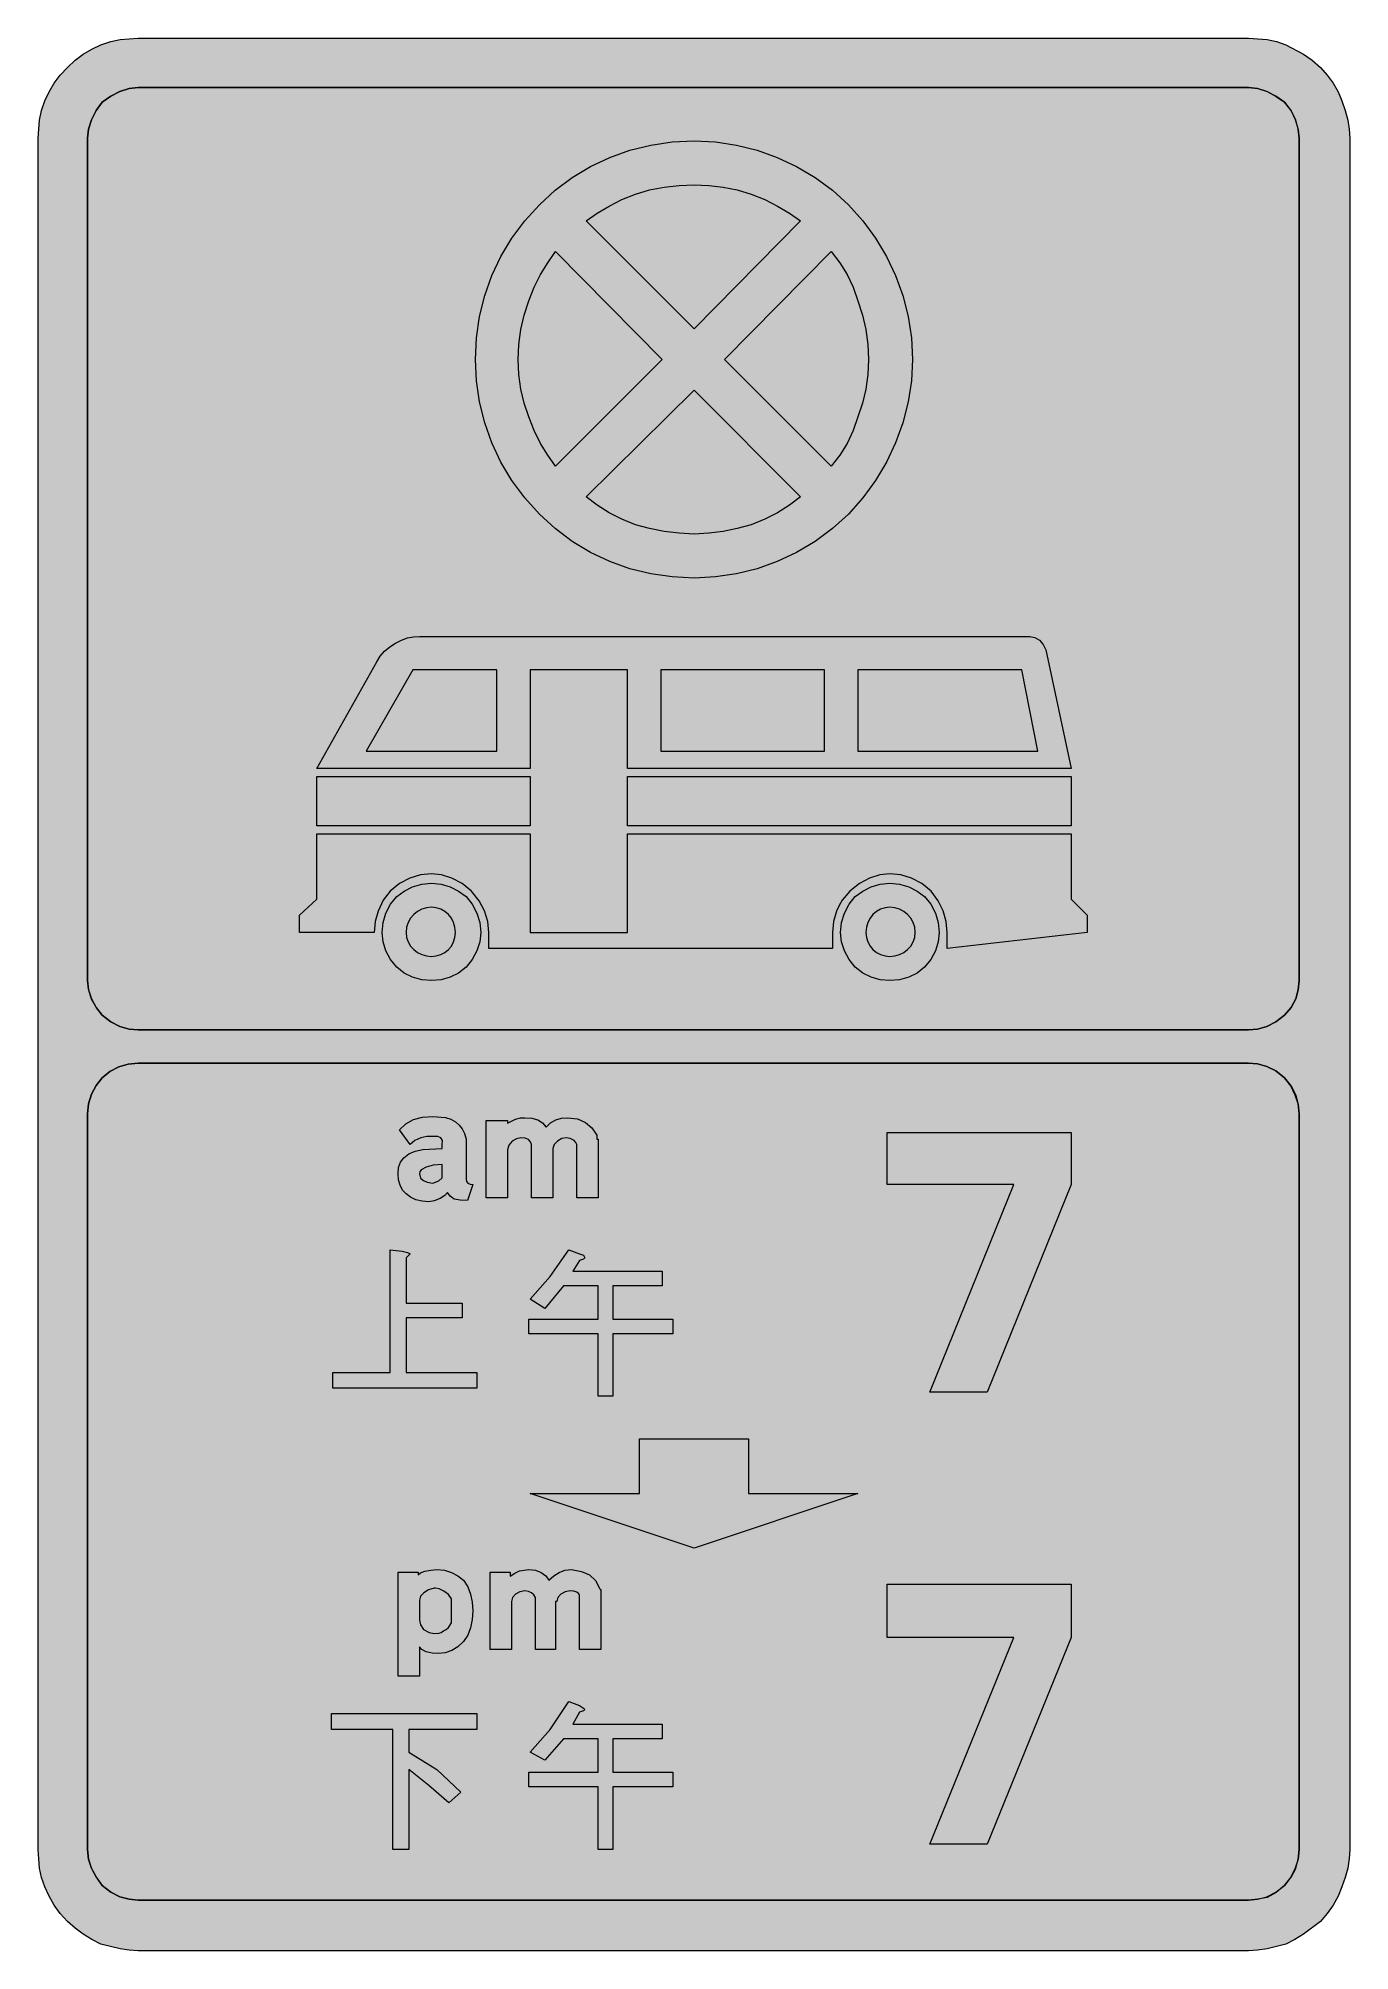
# Model space of a CAD drawing. Header units: metres. Extents: x 196 to 374, y 6 to 264.
import ezdxf

# ---------------------------------------------------------------- set-up
doc = ezdxf.new("R2010")
doc.units = ezdxf.units.M
for name, color, linetype, true_color in [('FILL_BLACK_000000', 7, 'Continuous', 0x000000), ('FILL_BLUE_0000FF', 7, 'Continuous', 0x0000ff), ('FILL_RED_FF0000', 7, 'Continuous', 0xff0000), ('FILL_WHITE_FFFFFF', 7, 'Continuous', 0xffffff), ('FILL_YELLOW_FFFF00', 7, 'Continuous', 0xffff00)]:
    doc.layers.add(name, color=color, linetype=linetype, true_color=true_color)

msp = doc.modelspace()

# ---------------------------------------------------------------- hatches: boundary and pattern name
at = {"layer": 'FILL_BLACK_000000', "true_color": 0x000000}
h = msp.add_hatch(color=7, dxfattribs=at)
h.dxf.hatch_style = 1
h.paths.add_polyline_path([(363.62, 263.42), (364.86, 262.98), (367.27, 261.72), (368.43, 260.9), (369.54, 259.92), (370.45, 258.91), (371.25, 257.8), (371.92, 256.63), (372.42, 255.42), (372.89, 254.1), (373.23, 252.83), (373.43, 251.6), (373.5, 250.38), (373.5, 19.26), (373.43, 18.02), (373.23, 16.74), (372.89, 15.46), (372.42, 14.22), (371.92, 12.93), (371.25, 11.74), (370.45, 10.63), (369.54, 9.54), (367.27, 7.81), (366.07, 7.08), (364.86, 6.48), (362.34, 5.83), (361.06, 5.64), (359.82, 5.58), (209.88, 5.58), (208.66, 5.64), (207.43, 5.83), (204.84, 6.48), (203.63, 7.08), (202.46, 7.81), (201.35, 8.63), (200.34, 9.54), (199.36, 10.63), (198.54, 11.74), (197.86, 12.93), (197.28, 14.22), (196.84, 15.46), (196.56, 16.74), (196.38, 19.26), (196.38, 250.38), (196.56, 252.83), (196.84, 254.1), (197.28, 255.42), (197.86, 256.63), (198.54, 257.8), (199.36, 258.91), (200.34, 259.92), (201.35, 260.9), (202.46, 261.72), (203.63, 262.4), (204.84, 262.98), (206.16, 263.42), (207.43, 263.7), (209.88, 263.88), (359.82, 263.88), (362.34, 263.7), (363.62, 263.42)])
h.paths.add_polyline_path([(206.16, 256.08), (205.02, 255.24), (204.18, 254.1), (203.56, 252.88), (203.17, 251.62), (203.04, 250.38), (203.04, 136.62), (203.17, 135.38), (203.56, 134.14), (204.18, 132.97), (205.02, 131.94), (206.16, 131.02), (207.38, 130.41), (208.64, 130.07), (209.88, 129.96), (359.82, 129.96), (361.06, 130.07), (362.32, 130.41), (363.54, 131.02), (364.68, 131.94), (365.6, 132.97), (366.21, 134.14), (366.55, 135.38), (366.66, 136.62), (366.66, 250.38), (366.55, 251.62), (366.21, 252.88), (365.6, 254.1), (364.68, 255.24), (363.54, 256.08), (362.32, 256.7), (361.06, 257.09), (359.82, 257.22), (209.88, 257.22), (208.64, 257.09), (207.38, 256.7), (206.16, 256.08)], flags=16)
h.paths.add_polyline_path([(207.25, 124.94), (206.06, 124.32), (205.02, 123.48), (204.18, 122.44), (203.56, 121.25), (203.17, 119.96), (203.04, 118.62), (203.04, 19.26), (203.17, 17.94), (203.56, 16.69), (204.18, 15.51), (205.02, 14.4), (206.16, 13.48), (207.38, 12.87), (208.64, 12.53), (209.88, 12.42), (359.82, 12.42), (361.06, 12.53), (362.32, 12.87), (363.54, 13.48), (364.68, 14.4), (365.6, 15.51), (366.21, 16.69), (366.55, 17.94), (366.66, 19.26), (366.66, 118.62), (366.53, 119.95), (366.12, 121.14), (365.54, 122.38), (364.68, 123.48), (363.54, 124.4), (362.32, 125.01), (361.06, 125.35), (359.82, 125.46), (209.88, 125.46), (208.54, 125.33), (207.25, 124.94)], flags=16)
h = msp.add_hatch(color=7, dxfattribs=at)
h.dxf.hatch_style = 1
h.paths.add_polyline_path([(332.46, 181.26), (335.88, 165.24), (275.94, 165.24), (275.94, 178.56), (262.8, 178.56), (262.8, 165.24), (234, 165.24), (242.1, 179.64), (242.57, 180.41), (243.16, 181.1), (243.85, 181.69), (244.62, 182.16), (245.43, 182.59), (246.24, 182.88), (247.05, 183.04), (247.86, 183.06), (330.3, 183.06), (330.97, 182.93), (331.58, 182.57), (332.1, 182), (332.46, 181.26)])
h.paths.add_polyline_path([(302.58, 178.56), (280.44, 178.56), (280.44, 167.58), (302.58, 167.58), (302.58, 178.56)], flags=16)
h.paths.add_polyline_path([(331.38, 167.58), (329.22, 178.56), (307.08, 178.56), (307.08, 167.58), (331.38, 167.58)], flags=16)
h.paths.add_polyline_path([(246.96, 178.56), (240.66, 167.58), (258.3, 167.58), (258.3, 178.56), (246.96, 178.56)], flags=16)
h = msp.add_hatch(color=7, dxfattribs=at)
h.dxf.hatch_style = 1
h.paths.add_polyline_path([(262.8, 164.16), (262.8, 157.5), (234, 157.5), (234, 164.16), (262.8, 164.16)])
h = msp.add_hatch(color=7, dxfattribs=at)
h.dxf.hatch_style = 1
h.paths.add_polyline_path([(335.88, 164.16), (335.88, 157.5), (275.94, 157.5), (275.94, 164.16), (335.88, 164.16)])
h = msp.add_hatch(color=7, dxfattribs=at)
h.dxf.hatch_style = 1
h.paths.add_polyline_path([(338.04, 145.44), (338.04, 143.1), (319.14, 140.94), (319.14, 143.1), (319, 144.58), (318.6, 146.03), (317.92, 147.4), (316.98, 148.68), (315.7, 149.73), (314.32, 150.46), (312.88, 150.88), (311.4, 151.02), (310.02, 150.88), (308.63, 150.46), (307.27, 149.73), (306, 148.68), (304.96, 147.47), (304.53, 146.76), (304.2, 145.98), (303.79, 144.61), (303.66, 143.1), (303.66, 140.94), (257.22, 140.94), (257.22, 143.1), (257.08, 144.58), (256.66, 146.03), (255.93, 147.4), (254.88, 148.68), (253.61, 149.73), (252.25, 150.46), (250.86, 150.88), (249.48, 151.02), (248, 150.88), (246.55, 150.46), (245.18, 149.73), (243.9, 148.68), (242.95, 147.47), (242.28, 145.98), (241.87, 144.61), (241.74, 143.1), (231.66, 143.1), (231.66, 145.44), (234, 147.6), (234, 156.42), (262.8, 156.42), (262.8, 143.1), (275.94, 143.1), (275.94, 156.42), (335.88, 156.42), (335.88, 147.6), (338.04, 145.44)])
h = msp.add_hatch(color=7, dxfattribs=at)
h.dxf.hatch_style = 1
h.paths.add_polyline_path([(255.62, 140.63), (255, 139.46), (254.16, 138.42), (253.15, 137.61), (252.02, 137.05), (250.79, 136.72), (249.48, 136.62), (248.17, 136.72), (246.94, 137.05), (245.81, 137.61), (244.8, 138.42), (243.96, 139.46), (243.34, 140.63), (242.95, 141.86), (242.82, 143.1), (242.95, 144.44), (243.34, 145.73), (243.96, 146.92), (244.8, 147.96), (245.81, 148.7), (246.94, 149.27), (248.17, 149.63), (249.48, 149.76), (250.79, 149.63), (252.02, 149.27), (253.15, 148.7), (254.16, 147.96), (255, 146.92), (255.62, 145.73), (256.01, 144.44), (256.14, 143.1), (256.01, 141.86), (255.62, 140.63)])
h.paths.add_polyline_path([(252.47, 144.47), (252.17, 145.05), (251.77, 145.55), (251.3, 145.96), (250.75, 146.26), (250.14, 146.45), (249.48, 146.52), (248.82, 146.45), (248.19, 146.26), (247.61, 145.96), (247.09, 145.55), (246.67, 145.05), (246.34, 144.47), (246.13, 143.82), (246.06, 143.1), (246.13, 142.44), (246.34, 141.83), (246.67, 141.28), (247.09, 140.81), (247.61, 140.41), (248.19, 140.11), (248.82, 139.93), (249.48, 139.86), (250.14, 139.93), (250.75, 140.11), (251.3, 140.41), (251.77, 140.81), (252.17, 141.28), (252.47, 141.83), (252.65, 142.44), (252.72, 143.1), (252.65, 143.82), (252.47, 144.47)], flags=16)
h = msp.add_hatch(color=7, dxfattribs=at)
h.dxf.hatch_style = 1
h.paths.add_polyline_path([(317.54, 140.63), (316.92, 139.46), (316.08, 138.42), (315.07, 137.61), (313.94, 137.05), (312.71, 136.72), (311.4, 136.62), (310.09, 136.72), (308.86, 137.05), (307.73, 137.61), (306.72, 138.42), (305.88, 139.46), (305.26, 140.63), (304.87, 141.86), (304.74, 143.1), (304.87, 144.44), (305.26, 145.73), (305.88, 146.92), (306.72, 147.96), (307.73, 148.7), (308.86, 149.27), (310.09, 149.63), (311.4, 149.76), (312.71, 149.63), (313.94, 149.27), (315.07, 148.7), (316.08, 147.96), (316.92, 146.92), (317.54, 145.73), (317.93, 144.44), (318.06, 143.1), (317.93, 141.86), (317.54, 140.63)])
h.paths.add_polyline_path([(314.54, 144.47), (314.21, 145.05), (313.78, 145.55), (313.27, 145.96), (312.69, 146.26), (312.06, 146.45), (311.4, 146.52), (310.74, 146.45), (310.13, 146.26), (309.58, 145.96), (309.1, 145.55), (308.71, 145.05), (308.41, 144.47), (308.23, 143.82), (308.16, 143.1), (308.23, 142.44), (308.41, 141.83), (308.71, 141.28), (309.1, 140.81), (309.58, 140.41), (310.13, 140.11), (310.74, 139.93), (311.4, 139.86), (312.06, 139.93), (312.69, 140.11), (313.27, 140.41), (313.78, 140.81), (314.21, 141.28), (314.54, 141.83), (314.75, 142.44), (314.82, 143.1), (314.75, 143.82), (314.54, 144.47)], flags=16)
h = msp.add_hatch(color=7, dxfattribs=at)
h.dxf.hatch_style = 1
h.paths.add_polyline_path([(253.37, 106.94), (252.54, 107.1), (252.02, 107.48), (251.64, 108), (251.3, 107.58), (250.65, 107.17), (249.87, 106.86), (249.12, 106.74), (248.21, 106.81), (247.39, 107.01), (246.66, 107.35), (246.06, 107.82), (245.59, 108.32), (245.25, 108.97), (245.05, 109.72), (244.98, 110.52), (245.05, 111.37), (245.29, 112.07), (245.74, 112.67), (246.42, 113.22), (247.3, 113.56), (248.33, 113.78), (250.92, 113.94), (250.92, 114.48), (250.96, 115), (250.74, 115.38), (250.36, 115.54), (249.84, 115.56), (248.87, 115.54), (248.04, 115.38), (247.25, 115), (246.6, 114.48), (245.16, 116.46), (246.04, 117.27), (247.07, 117.83), (248.27, 118.16), (249.66, 118.26), (251.39, 118.1), (252.12, 117.88), (252.72, 117.54), (253.22, 117.1), (253.64, 116.57), (253.96, 115.95), (254.16, 115.2), (254.16, 109.8), (254.22, 109.46), (254.41, 109.24), (254.69, 109.12), (255.06, 109.08), (254.34, 106.92), (253.37, 106.94)])
h.paths.add_polyline_path([(248.4, 109.62), (248.89, 109.37), (249.66, 109.26), (250.49, 109.55), (250.92, 109.98), (250.92, 111.78), (249.7, 111.67), (248.76, 111.42), (248.11, 111.04), (247.92, 110.79), (247.86, 110.52), (247.99, 109.93), (248.4, 109.62)], flags=16)
h = msp.add_hatch(color=7, dxfattribs=at)
h.dxf.hatch_style = 1
h.paths.add_polyline_path([(266.49, 114.93), (266.04, 114.47), (265.86, 113.94), (265.86, 107.28), (262.98, 107.28), (262.98, 114.48), (262.88, 114.85), (262.6, 115.13), (262.14, 115.32), (261.54, 115.38), (260.95, 115.25), (260.37, 114.91), (259.92, 114.39), (259.74, 113.76), (259.74, 107.28), (256.86, 107.28), (256.86, 117.72), (259.74, 117.72), (259.74, 117.36), (260.82, 117.9), (261.52, 118.06), (262.08, 118.08), (263.06, 118.01), (263.86, 117.79), (264.48, 117.4), (264.96, 116.82), (265.56, 117.4), (266.26, 117.79), (267.04, 118.01), (267.84, 118.08), (269.19, 117.92), (270.29, 117.45), (271.16, 116.71), (271.8, 115.74), (271.8, 115.38), (271.8, 115.27), (271.8, 115.2), (271.91, 115.2), (271.98, 115.2), (271.98, 114.84), (271.98, 107.28), (269.1, 107.28), (269.1, 114.48), (268.99, 114.75), (268.74, 115.02), (268.2, 115.27), (267.66, 115.38), (267.07, 115.26), (266.49, 114.93)])
h = msp.add_hatch(color=7, dxfattribs=at)
h.dxf.hatch_style = 1
h.paths.add_polyline_path([(328.14, 109.08), (311.04, 109.08), (311.04, 116.1), (335.88, 116.1), (335.88, 109.08), (324.54, 81), (316.8, 81), (328.14, 109.08)])
h = msp.add_hatch(color=7, dxfattribs=at)
h.dxf.hatch_style = 1
h.paths.add_polyline_path([(246.24, 99.9), (246.6, 99.72), (246.42, 99.54), (246.06, 99.18), (246.06, 93.06), (253.62, 93.06), (253.62, 91.08), (246.06, 91.08), (246.06, 83.7), (255.6, 83.7), (255.6, 81.54), (236.16, 81.54), (236.16, 83.7), (243.9, 83.7), (243.9, 100.26), (245.52, 100.08), (246.24, 99.9)])
h = msp.add_hatch(color=7, dxfattribs=at)
h.dxf.hatch_style = 1
h.paths.add_polyline_path([(265.5, 96.66), (268.02, 100.26), (269.46, 99.72), (270, 99.54), (270.18, 99.18), (270, 99), (269.46, 98.82), (268.56, 97.38), (280.62, 97.38), (280.62, 95.4), (273.96, 95.4), (273.96, 90.9), (282.06, 90.9), (282.06, 88.92), (273.96, 88.92), (273.96, 80.46), (271.98, 80.46), (271.98, 88.92), (262.62, 88.92), (262.62, 90.9), (271.98, 90.9), (271.98, 95.4), (267.3, 95.4), (264.78, 92.34), (262.8, 93.6), (265.5, 96.66)])
h = msp.add_hatch(color=7, dxfattribs=at)
h.dxf.hatch_style = 1
h.paths.add_polyline_path([(277.56, 67.32), (277.56, 74.7), (292.32, 74.7), (292.32, 67.32), (307.08, 67.32), (284.94, 59.94), (262.8, 67.32), (277.56, 67.32)])
h = msp.add_hatch(color=7, dxfattribs=at)
h.dxf.hatch_style = 1
h.paths.add_polyline_path([(254.77, 49.21), (254.38, 48.21), (253.8, 47.34), (253.06, 46.63), (252.22, 46.12), (251.32, 45.82), (250.38, 45.72), (249.56, 45.78), (248.78, 45.97), (248.18, 46.25), (247.86, 46.62), (247.86, 42.66), (244.98, 42.66), (244.98, 56.7), (247.68, 56.7), (247.68, 56.34), (248, 56.6), (248.6, 56.83), (249.38, 57), (250.2, 57.06), (251.24, 56.96), (252.2, 56.68), (253.06, 56.22), (253.8, 55.62), (254.38, 54.75), (254.77, 53.75), (254.99, 52.66), (255.06, 51.48), (254.99, 50.3), (254.77, 49.21)])
h.paths.add_polyline_path([(250.8, 48.57), (251.1, 48.78), (251.47, 48.97), (251.77, 49.25), (252.18, 49.86), (252.18, 53.1), (251.77, 53.7), (251.17, 54.16), (250.53, 54.44), (250.02, 54.54), (249.84, 54.54), (249.07, 54.31), (248.44, 53.93), (248.02, 53.45), (247.86, 52.92), (247.86, 50.22), (247.99, 49.59), (248.4, 48.96), (249.19, 48.55), (249.84, 48.42), (250.47, 48.46), (250.8, 48.57)], flags=16)
h = msp.add_hatch(color=7, dxfattribs=at)
h.dxf.hatch_style = 1
h.paths.add_polyline_path([(267.54, 54.06), (266.96, 53.73), (266.55, 53.27), (266.4, 52.74), (266.22, 52.74), (266.22, 46.26), (263.52, 46.26), (263.52, 53.28), (263.32, 53.65), (263, 53.93), (262.58, 54.12), (262.08, 54.18), (261.42, 54.06), (260.84, 53.73), (260.43, 53.27), (260.28, 52.74), (260.28, 46.26), (257.4, 46.26), (257.4, 56.7), (260.1, 56.7), (260.1, 56.16), (260.73, 56.59), (261.36, 56.88), (262.62, 57.06), (263.52, 56.96), (264.31, 56.68), (264.92, 56.22), (265.32, 55.62), (266, 56.22), (266.71, 56.68), (267.5, 56.96), (268.38, 57.06), (269.73, 56.82), (270.81, 56.34), (271.62, 55.59), (272.16, 54.54), (272.25, 54.38), (272.34, 54.36), (272.34, 54.18), (272.34, 46.26), (269.46, 46.26), (269.46, 53.28), (269.46, 53.64), (269.35, 53.82), (269.1, 54), (268.72, 54.16), (268.2, 54.18), (267.54, 54.06)])
h = msp.add_hatch(color=7, dxfattribs=at)
h.dxf.hatch_style = 1
h.paths.add_polyline_path([(328.14, 47.88), (311.04, 47.88), (311.04, 55.08), (335.88, 55.08), (335.88, 47.88), (324.54, 19.98), (316.8, 19.98), (328.14, 47.88)])
h = msp.add_hatch(color=7, dxfattribs=at)
h.dxf.hatch_style = 1
h.paths.add_polyline_path([(265.5, 35.46), (268.02, 39.24), (269.46, 38.7), (270, 38.34), (270.18, 38.16), (270, 37.98), (269.46, 37.8), (268.56, 36.18), (280.62, 36.18), (280.62, 34.2), (273.96, 34.2), (273.96, 29.7), (282.06, 29.7), (282.06, 27.72), (273.96, 27.72), (273.96, 19.26), (271.98, 19.26), (271.98, 27.72), (262.62, 27.72), (262.62, 29.7), (271.98, 29.7), (271.98, 34.2), (267.3, 34.2), (264.78, 31.32), (262.8, 32.4), (265.5, 35.46)])
h = msp.add_hatch(color=7, dxfattribs=at)
h.dxf.hatch_style = 1
h.paths.add_polyline_path([(255.6, 37.62), (255.6, 35.46), (246.42, 35.46), (246.42, 32.4), (250.2, 30.06), (253.44, 27), (251.82, 25.56), (249.12, 27.9), (246.42, 30.06), (246.42, 19.26), (244.26, 19.26), (244.26, 35.46), (235.98, 35.46), (235.98, 37.62), (255.6, 37.62)])
at = {"layer": 'FILL_BLUE_0000FF', "true_color": 0x0000ff}
h = msp.add_hatch(color=7, dxfattribs=at)
h.dxf.hatch_style = 1
h.paths.add_polyline_path([(271.88, 240.26), (273.49, 241.22), (275.19, 242.08), (277.02, 242.82), (278.94, 243.4), (280.91, 243.79), (282.92, 244.01), (284.94, 244.08), (286.93, 244.01), (288.88, 243.79), (290.79, 243.4), (292.68, 242.82), (294.51, 242.08), (296.21, 241.22), (297.82, 240.26), (299.34, 239.22), (284.94, 224.64), (270.36, 239.22), (271.88, 240.26)])
h = msp.add_hatch(color=7, dxfattribs=at)
h.dxf.hatch_style = 1
h.paths.add_polyline_path([(265.18, 207.55), (264.22, 209.16), (263.36, 210.91), (262.62, 212.76), (262.02, 214.58), (261.56, 216.5), (261.28, 218.48), (261.18, 220.5), (261.28, 222.52), (261.56, 224.53), (262.02, 226.5), (262.62, 228.42), (263.36, 230.25), (264.22, 231.95), (265.18, 233.56), (266.22, 235.08), (280.62, 220.5), (266.22, 206.1), (265.18, 207.55)])
h = msp.add_hatch(color=7, dxfattribs=at)
h.dxf.hatch_style = 1
h.paths.add_polyline_path([(289.08, 220.5), (303.48, 235.08), (304.62, 233.56), (305.62, 231.95), (306.44, 230.25), (307.08, 228.42), (307.68, 226.5), (308.14, 224.53), (308.42, 222.52), (308.52, 220.5), (308.42, 218.48), (308.14, 216.5), (307.68, 214.58), (307.08, 212.76), (306.44, 210.91), (305.62, 209.16), (304.62, 207.55), (303.48, 206.1), (289.08, 220.5)])
h = msp.add_hatch(color=7, dxfattribs=at)
h.dxf.hatch_style = 1
h.paths.add_polyline_path([(284.94, 216.36), (299.34, 201.96), (297.82, 200.81), (296.21, 199.8), (294.51, 198.92), (292.68, 198.18), (290.79, 197.68), (288.88, 197.28), (286.93, 197.02), (284.94, 196.92), (282.92, 197.02), (280.91, 197.28), (278.94, 197.68), (277.02, 198.18), (275.19, 198.92), (273.49, 199.8), (271.88, 200.81), (270.36, 201.96), (284.94, 216.36)])
at = {"layer": 'FILL_RED_FF0000', "true_color": 0xff0000}
h = msp.add_hatch(color=7, dxfattribs=at)
h.dxf.hatch_style = 1
h.paths.add_polyline_path([(314.31, 217.61), (313.87, 214.76), (313.15, 211.96), (312.17, 209.25), (310.93, 206.64), (309.45, 204.15), (307.74, 201.8), (305.82, 199.62), (303.64, 197.65), (301.29, 195.92), (298.8, 194.43), (296.19, 193.21), (293.48, 192.24), (290.68, 191.55), (287.83, 191.12), (284.94, 190.98), (281.99, 191.12), (279.1, 191.55), (276.28, 192.24), (273.56, 193.21), (270.95, 194.43), (268.49, 195.92), (266.18, 197.65), (264.06, 199.62), (262.09, 201.8), (260.36, 204.15), (258.87, 206.64), (257.65, 209.25), (256.68, 211.96), (255.99, 214.76), (255.56, 217.61), (255.42, 220.5), (255.56, 223.44), (255.99, 226.32), (256.68, 229.12), (257.65, 231.82), (258.87, 234.41), (260.36, 236.88), (262.09, 239.21), (264.06, 241.38), (266.18, 243.35), (268.49, 245.08), (270.95, 246.57), (273.56, 247.79), (276.28, 248.76), (279.1, 249.45), (281.99, 249.88), (284.94, 250.02), (287.83, 249.88), (290.68, 249.45), (293.48, 248.76), (296.19, 247.79), (298.8, 246.57), (301.29, 245.08), (303.64, 243.35), (305.82, 241.38), (307.74, 239.21), (309.45, 236.88), (310.93, 234.41), (312.17, 231.82), (313.15, 229.12), (313.87, 226.32), (314.31, 223.44), (314.46, 220.5), (314.31, 217.61)])
at = {"layer": 'FILL_WHITE_FFFFFF', "true_color": 0xffffff}
h = msp.add_hatch(color=7, dxfattribs=at)
h.dxf.hatch_style = 1
h.paths.add_polyline_path([(359.82, 125.46), (361.06, 125.35), (362.32, 125.01), (363.54, 124.4), (364.68, 123.48), (365.6, 122.34), (366.21, 121.12), (366.55, 119.86), (366.66, 118.62), (366.66, 19.26), (366.53, 17.93), (366.12, 16.74), (365.54, 15.5), (364.68, 14.4), (363.58, 13.45), (362.34, 12.78), (361.08, 12.53), (359.82, 12.42), (209.88, 12.42), (208.64, 12.53), (207.38, 12.87), (206.16, 13.48), (205.02, 14.4), (204.23, 15.5), (203.58, 16.74), (203.18, 17.93), (203.04, 19.26), (203.04, 118.62), (203.17, 119.96), (203.56, 121.25), (204.18, 122.44), (205.02, 123.48), (206.06, 124.32), (207.25, 124.94), (208.54, 125.33), (209.88, 125.46), (359.82, 125.46)])
at = {"layer": 'FILL_YELLOW_FFFF00', "true_color": 0xffff00}
h = msp.add_hatch(color=7, dxfattribs=at)
h.dxf.hatch_style = 1
h.paths.add_polyline_path([(359.82, 257.22), (361.08, 257.09), (362.34, 256.68), (363.58, 256.03), (364.68, 255.24), (365.6, 254.07), (366.12, 252.9), (366.53, 251.57), (366.66, 250.38), (366.66, 136.62), (366.55, 135.38), (366.21, 134.15), (365.6, 132.98), (364.68, 131.94), (363.54, 131.02), (362.32, 130.41), (361.06, 130.07), (359.82, 129.96), (209.88, 129.96), (208.64, 130.07), (207.38, 130.41), (206.16, 131.02), (205.02, 131.94), (204.23, 132.95), (203.58, 134.1), (203.18, 135.43), (203.04, 136.62), (203.04, 250.38), (203.17, 251.62), (203.56, 252.88), (204.18, 254.1), (205.02, 255.24), (206.16, 256.08), (207.38, 256.7), (208.64, 257.09), (209.88, 257.22), (359.82, 257.22)])

# ---------------------------------------------------------------- linework, layer by layer
at = {"layer": 'FILL_BLACK_000000', "lineweight": 0, "true_color": 0x000000}
for points in [[(363.62, 263.42), (364.86, 262.98), (367.27, 261.72), (368.43, 260.9), (369.54, 259.92), (370.45, 258.91), (371.25, 257.8), (371.92, 256.63), (372.42, 255.42), (372.89, 254.1), (373.23, 252.83), (373.43, 251.6), (373.5, 250.38), (373.5, 19.26), (373.43, 18.02), (373.23, 16.74), (372.89, 15.46), (372.42, 14.22), (371.92, 12.93), (371.25, 11.74), (370.45, 10.63), (369.54, 9.54), (367.27, 7.81), (366.07, 7.08), (364.86, 6.48), (362.34, 5.83), (361.06, 5.64), (359.82, 5.58), (209.88, 5.58), (208.66, 5.64), (207.43, 5.83), (204.84, 6.48), (203.63, 7.08), (202.46, 7.81), (201.35, 8.63), (200.34, 9.54), (199.36, 10.63), (198.54, 11.74), (197.86, 12.93), (197.28, 14.22), (196.84, 15.46), (196.56, 16.74), (196.38, 19.26), (196.38, 250.38), (196.56, 252.83), (196.84, 254.1), (197.28, 255.42), (197.86, 256.63), (198.54, 257.8), (199.36, 258.91), (200.34, 259.92), (201.35, 260.9), (202.46, 261.72), (203.63, 262.4), (204.84, 262.98), (206.16, 263.42), (207.43, 263.7), (209.88, 263.88), (359.82, 263.88), (362.34, 263.7)], [(206.16, 256.08), (205.02, 255.24), (204.18, 254.1), (203.56, 252.88), (203.17, 251.62), (203.04, 250.38), (203.04, 136.62), (203.17, 135.38), (203.56, 134.14), (204.18, 132.97), (205.02, 131.94), (206.16, 131.02), (207.38, 130.41), (208.64, 130.07), (209.88, 129.96), (359.82, 129.96), (361.06, 130.07), (362.32, 130.41), (363.54, 131.02), (364.68, 131.94), (365.6, 132.97), (366.21, 134.14), (366.55, 135.38), (366.66, 136.62), (366.66, 250.38), (366.55, 251.62), (366.21, 252.88), (365.6, 254.1), (364.68, 255.24), (363.54, 256.08), (362.32, 256.7), (361.06, 257.09), (359.82, 257.22), (209.88, 257.22), (208.64, 257.09), (207.38, 256.7)], [(332.46, 181.26), (335.88, 165.24), (275.94, 165.24), (275.94, 178.56), (262.8, 178.56), (262.8, 165.24), (234, 165.24), (242.1, 179.64), (242.57, 180.41), (243.16, 181.1), (243.85, 181.69), (244.62, 182.16), (245.43, 182.59), (246.24, 182.88), (247.05, 183.04), (247.86, 183.06), (330.3, 183.06), (330.97, 182.93), (331.58, 182.57), (332.1, 182)], [(246.96, 178.56), (240.66, 167.58), (258.3, 167.58), (258.3, 178.56)], [(302.58, 178.56), (280.44, 178.56), (280.44, 167.58), (302.58, 167.58)], [(331.38, 167.58), (329.22, 178.56), (307.08, 178.56), (307.08, 167.58)], [(262.8, 164.16), (262.8, 157.5), (234, 157.5), (234, 164.16)], [(335.88, 164.16), (335.88, 157.5), (275.94, 157.5), (275.94, 164.16)], [(338.04, 145.44), (338.04, 143.1), (319.14, 140.94), (319.14, 143.1), (319, 144.58), (318.6, 146.03), (317.92, 147.4), (316.98, 148.68), (315.7, 149.73), (314.32, 150.46), (312.88, 150.88), (311.4, 151.02), (310.02, 150.88), (308.63, 150.46), (307.27, 149.73), (306, 148.68), (304.96, 147.47), (304.53, 146.76), (304.2, 145.98), (303.79, 144.61), (303.66, 143.1), (303.66, 140.94), (257.22, 140.94), (257.22, 143.1), (257.08, 144.58), (256.66, 146.03), (255.93, 147.4), (254.88, 148.68), (253.61, 149.73), (252.25, 150.46), (250.86, 150.88), (249.48, 151.02), (248, 150.88), (246.55, 150.46), (245.18, 149.73), (243.9, 148.68), (242.95, 147.47), (242.28, 145.98), (241.87, 144.61), (241.74, 143.1), (231.66, 143.1), (231.66, 145.44), (234, 147.6), (234, 156.42), (262.8, 156.42), (262.8, 143.1), (275.94, 143.1), (275.94, 156.42), (335.88, 156.42), (335.88, 147.6)], [(255.62, 140.63), (255, 139.46), (254.16, 138.42), (253.15, 137.61), (252.02, 137.05), (250.79, 136.72), (249.48, 136.62), (248.17, 136.72), (246.94, 137.05), (245.81, 137.61), (244.8, 138.42), (243.96, 139.46), (243.34, 140.63), (242.95, 141.86), (242.82, 143.1), (242.95, 144.44), (243.34, 145.73), (243.96, 146.92), (244.8, 147.96), (245.81, 148.7), (246.94, 149.27), (248.17, 149.63), (249.48, 149.76), (250.79, 149.63), (252.02, 149.27), (253.15, 148.7), (254.16, 147.96), (255, 146.92), (255.62, 145.73), (256.01, 144.44), (256.14, 143.1), (256.01, 141.86)], [(317.54, 140.63), (316.92, 139.46), (316.08, 138.42), (315.07, 137.61), (313.94, 137.05), (312.71, 136.72), (311.4, 136.62), (310.09, 136.72), (308.86, 137.05), (307.73, 137.61), (306.72, 138.42), (305.88, 139.46), (305.26, 140.63), (304.87, 141.86), (304.74, 143.1), (304.87, 144.44), (305.26, 145.73), (305.88, 146.92), (306.72, 147.96), (307.73, 148.7), (308.86, 149.27), (310.09, 149.63), (311.4, 149.76), (312.71, 149.63), (313.94, 149.27), (315.07, 148.7), (316.08, 147.96), (316.92, 146.92), (317.54, 145.73), (317.93, 144.44), (318.06, 143.1), (317.93, 141.86)], [(252.47, 144.47), (252.17, 145.05), (251.77, 145.55), (251.3, 145.96), (250.75, 146.26), (250.14, 146.45), (249.48, 146.52), (248.82, 146.45), (248.19, 146.26), (247.61, 145.96), (247.09, 145.55), (246.67, 145.05), (246.34, 144.47), (246.13, 143.82), (246.06, 143.1), (246.13, 142.44), (246.34, 141.83), (246.67, 141.28), (247.09, 140.81), (247.61, 140.41), (248.19, 140.11), (248.82, 139.93), (249.48, 139.86), (250.14, 139.93), (250.75, 140.11), (251.3, 140.41), (251.77, 140.81), (252.17, 141.28), (252.47, 141.83), (252.65, 142.44), (252.72, 143.1), (252.65, 143.82)], [(314.54, 144.47), (314.21, 145.05), (313.78, 145.55), (313.27, 145.96), (312.69, 146.26), (312.06, 146.45), (311.4, 146.52), (310.74, 146.45), (310.13, 146.26), (309.58, 145.96), (309.1, 145.55), (308.71, 145.05), (308.41, 144.47), (308.23, 143.82), (308.16, 143.1), (308.23, 142.44), (308.41, 141.83), (308.71, 141.28), (309.1, 140.81), (309.58, 140.41), (310.13, 140.11), (310.74, 139.93), (311.4, 139.86), (312.06, 139.93), (312.69, 140.11), (313.27, 140.41), (313.78, 140.81), (314.21, 141.28), (314.54, 141.83), (314.75, 142.44), (314.82, 143.1), (314.75, 143.82)], [(207.25, 124.94), (206.06, 124.32), (205.02, 123.48), (204.18, 122.44), (203.56, 121.25), (203.17, 119.96), (203.04, 118.62), (203.04, 19.26), (203.17, 17.94), (203.56, 16.69), (204.18, 15.51), (205.02, 14.4), (206.16, 13.48), (207.38, 12.87), (208.64, 12.53), (209.88, 12.42), (359.82, 12.42), (361.06, 12.53), (362.32, 12.87), (363.54, 13.48), (364.68, 14.4), (365.6, 15.51), (366.21, 16.69), (366.55, 17.94), (366.66, 19.26), (366.66, 118.62), (366.53, 119.95), (366.12, 121.14), (365.54, 122.38), (364.68, 123.48), (363.54, 124.4), (362.32, 125.01), (361.06, 125.35), (359.82, 125.46), (209.88, 125.46), (208.54, 125.33)], [(253.37, 106.94), (252.54, 107.1), (252.02, 107.48), (251.64, 108), (251.3, 107.58), (250.65, 107.17), (249.87, 106.86), (249.12, 106.74), (248.21, 106.81), (247.39, 107.01), (246.66, 107.35), (246.06, 107.82), (245.59, 108.32), (245.25, 108.97), (245.05, 109.72), (244.98, 110.52), (245.05, 111.37), (245.29, 112.07), (245.74, 112.67), (246.42, 113.22), (247.3, 113.56), (248.33, 113.78), (250.92, 113.94), (250.92, 114.48), (250.96, 115), (250.74, 115.38), (250.36, 115.54), (249.84, 115.56), (248.87, 115.54), (248.04, 115.38), (247.25, 115), (246.6, 114.48), (245.16, 116.46), (246.04, 117.27), (247.07, 117.83), (248.27, 118.16), (249.66, 118.26), (251.39, 118.1), (252.12, 117.88), (252.72, 117.54), (253.22, 117.1), (253.64, 116.57), (253.96, 115.95), (254.16, 115.2), (254.16, 109.8), (254.22, 109.46), (254.41, 109.24), (254.69, 109.12), (255.06, 109.08), (254.34, 106.92)], [(266.49, 114.93), (266.04, 114.47), (265.86, 113.94), (265.86, 107.28), (262.98, 107.28), (262.98, 114.48), (262.88, 114.85), (262.6, 115.13), (262.14, 115.32), (261.54, 115.38), (260.95, 115.25), (260.37, 114.91), (259.92, 114.39), (259.74, 113.76), (259.74, 107.28), (256.86, 107.28), (256.86, 117.72), (259.74, 117.72), (259.74, 117.36), (260.82, 117.9), (261.52, 118.06), (262.08, 118.08), (263.06, 118.01), (263.86, 117.79), (264.48, 117.4), (264.96, 116.82), (265.56, 117.4), (266.26, 117.79), (267.04, 118.01), (267.84, 118.08), (269.19, 117.92), (270.29, 117.45), (271.16, 116.71), (271.8, 115.74), (271.8, 115.38), (271.8, 115.27), (271.8, 115.2), (271.91, 115.2), (271.98, 115.2), (271.98, 114.84), (271.98, 107.28), (269.1, 107.28), (269.1, 114.48), (268.99, 114.75), (268.74, 115.02), (268.2, 115.27), (267.66, 115.38), (267.07, 115.26)], [(328.14, 109.08), (311.04, 109.08), (311.04, 116.1), (335.88, 116.1), (335.88, 109.08), (324.54, 81), (316.8, 81)], [(248.4, 109.62), (248.89, 109.37), (249.66, 109.26), (250.49, 109.55), (250.92, 109.98), (250.92, 111.78), (249.7, 111.67), (248.76, 111.42), (248.11, 111.04), (247.92, 110.79), (247.86, 110.52), (247.99, 109.93)], [(246.24, 99.9), (246.6, 99.72), (246.42, 99.54), (246.06, 99.18), (246.06, 93.06), (253.62, 93.06), (253.62, 91.08), (246.06, 91.08), (246.06, 83.7), (255.6, 83.7), (255.6, 81.54), (236.16, 81.54), (236.16, 83.7), (243.9, 83.7), (243.9, 100.26), (245.52, 100.08)], [(265.5, 96.66), (268.02, 100.26), (269.46, 99.72), (270, 99.54), (270.18, 99.18), (270, 99), (269.46, 98.82), (268.56, 97.38), (280.62, 97.38), (280.62, 95.4), (273.96, 95.4), (273.96, 90.9), (282.06, 90.9), (282.06, 88.92), (273.96, 88.92), (273.96, 80.46), (271.98, 80.46), (271.98, 88.92), (262.62, 88.92), (262.62, 90.9), (271.98, 90.9), (271.98, 95.4), (267.3, 95.4), (264.78, 92.34), (262.8, 93.6)], [(277.56, 67.32), (277.56, 74.7), (292.32, 74.7), (292.32, 67.32), (307.08, 67.32), (284.94, 59.94), (262.8, 67.32)], [(254.77, 49.21), (254.38, 48.21), (253.8, 47.34), (253.06, 46.63), (252.22, 46.12), (251.32, 45.82), (250.38, 45.72), (249.56, 45.78), (248.78, 45.97), (248.18, 46.25), (247.86, 46.62), (247.86, 42.66), (244.98, 42.66), (244.98, 56.7), (247.68, 56.7), (247.68, 56.34), (248, 56.6), (248.6, 56.83), (249.38, 57), (250.2, 57.06), (251.24, 56.96), (252.2, 56.68), (253.06, 56.22), (253.8, 55.62), (254.38, 54.75), (254.77, 53.75), (254.99, 52.66), (255.06, 51.48), (254.99, 50.3)], [(267.54, 54.06), (266.96, 53.73), (266.55, 53.27), (266.4, 52.74), (266.22, 52.74), (266.22, 46.26), (263.52, 46.26), (263.52, 53.28), (263.32, 53.65), (263, 53.93), (262.58, 54.12), (262.08, 54.18), (261.42, 54.06), (260.84, 53.73), (260.43, 53.27), (260.28, 52.74), (260.28, 46.26), (257.4, 46.26), (257.4, 56.7), (260.1, 56.7), (260.1, 56.16), (260.73, 56.59), (261.36, 56.88), (262.62, 57.06), (263.52, 56.96), (264.31, 56.68), (264.92, 56.22), (265.32, 55.62), (266, 56.22), (266.71, 56.68), (267.5, 56.96), (268.38, 57.06), (269.73, 56.82), (270.81, 56.34), (271.62, 55.59), (272.16, 54.54), (272.25, 54.38), (272.34, 54.36), (272.34, 54.18), (272.34, 46.26), (269.46, 46.26), (269.46, 53.28), (269.46, 53.64), (269.35, 53.82), (269.1, 54), (268.72, 54.16), (268.2, 54.18)], [(250.8, 48.57), (251.1, 48.78), (251.47, 48.97), (251.77, 49.25), (252.18, 49.86), (252.18, 53.1), (251.77, 53.7), (251.17, 54.16), (250.53, 54.44), (250.02, 54.54), (249.84, 54.54), (249.07, 54.31), (248.44, 53.93), (248.02, 53.45), (247.86, 52.92), (247.86, 50.22), (247.99, 49.59), (248.4, 48.96), (249.19, 48.55), (249.84, 48.42), (250.47, 48.46)], [(328.14, 47.88), (311.04, 47.88), (311.04, 55.08), (335.88, 55.08), (335.88, 47.88), (324.54, 19.98), (316.8, 19.98)], [(265.5, 35.46), (268.02, 39.24), (269.46, 38.7), (270, 38.34), (270.18, 38.16), (270, 37.98), (269.46, 37.8), (268.56, 36.18), (280.62, 36.18), (280.62, 34.2), (273.96, 34.2), (273.96, 29.7), (282.06, 29.7), (282.06, 27.72), (273.96, 27.72), (273.96, 19.26), (271.98, 19.26), (271.98, 27.72), (262.62, 27.72), (262.62, 29.7), (271.98, 29.7), (271.98, 34.2), (267.3, 34.2), (264.78, 31.32), (262.8, 32.4)], [(255.6, 37.62), (255.6, 35.46), (246.42, 35.46), (246.42, 32.4), (250.2, 30.06), (253.44, 27), (251.82, 25.56), (249.12, 27.9), (246.42, 30.06), (246.42, 19.26), (244.26, 19.26), (244.26, 35.46), (235.98, 35.46), (235.98, 37.62)]]:
    msp.add_lwpolyline(points, close=True, dxfattribs=at)
at = {"layer": 'FILL_BLUE_0000FF', "lineweight": 0, "true_color": 0x0000ff}
for points in [[(271.88, 240.26), (273.49, 241.22), (275.19, 242.08), (277.02, 242.82), (278.94, 243.4), (280.91, 243.79), (282.92, 244.01), (284.94, 244.08), (286.93, 244.01), (288.88, 243.79), (290.79, 243.4), (292.68, 242.82), (294.51, 242.08), (296.21, 241.22), (297.82, 240.26), (299.34, 239.22), (284.94, 224.64), (270.36, 239.22)], [(265.18, 207.55), (264.22, 209.16), (263.36, 210.91), (262.62, 212.76), (262.02, 214.58), (261.56, 216.5), (261.28, 218.48), (261.18, 220.5), (261.28, 222.52), (261.56, 224.53), (262.02, 226.5), (262.62, 228.42), (263.36, 230.25), (264.22, 231.95), (265.18, 233.56), (266.22, 235.08), (280.62, 220.5), (266.22, 206.1)], [(289.08, 220.5), (303.48, 235.08), (304.62, 233.56), (305.62, 231.95), (306.44, 230.25), (307.08, 228.42), (307.68, 226.5), (308.14, 224.53), (308.42, 222.52), (308.52, 220.5), (308.42, 218.48), (308.14, 216.5), (307.68, 214.58), (307.08, 212.76), (306.44, 210.91), (305.62, 209.16), (304.62, 207.55), (303.48, 206.1)], [(284.94, 216.36), (299.34, 201.96), (297.82, 200.81), (296.21, 199.8), (294.51, 198.92), (292.68, 198.18), (290.79, 197.68), (288.88, 197.28), (286.93, 197.02), (284.94, 196.92), (282.92, 197.02), (280.91, 197.28), (278.94, 197.68), (277.02, 198.18), (275.19, 198.92), (273.49, 199.8), (271.88, 200.81), (270.36, 201.96)]]:
    msp.add_lwpolyline(points, close=True, dxfattribs=at)
at = {"layer": 'FILL_RED_FF0000', "lineweight": 0, "true_color": 0xff0000}
msp.add_lwpolyline([(314.31, 217.61), (313.87, 214.76), (313.15, 211.96), (312.17, 209.25), (310.93, 206.64), (309.45, 204.15), (307.74, 201.8), (305.82, 199.62), (303.64, 197.65), (301.29, 195.92), (298.8, 194.43), (296.19, 193.21), (293.48, 192.24), (290.68, 191.55), (287.83, 191.12), (284.94, 190.98), (281.99, 191.12), (279.1, 191.55), (276.28, 192.24), (273.56, 193.21), (270.95, 194.43), (268.49, 195.92), (266.18, 197.65), (264.06, 199.62), (262.09, 201.8), (260.36, 204.15), (258.87, 206.64), (257.65, 209.25), (256.68, 211.96), (255.99, 214.76), (255.56, 217.61), (255.42, 220.5), (255.56, 223.44), (255.99, 226.32), (256.68, 229.12), (257.65, 231.82), (258.87, 234.41), (260.36, 236.88), (262.09, 239.21), (264.06, 241.38), (266.18, 243.35), (268.49, 245.08), (270.95, 246.57), (273.56, 247.79), (276.28, 248.76), (279.1, 249.45), (281.99, 249.88), (284.94, 250.02), (287.83, 249.88), (290.68, 249.45), (293.48, 248.76), (296.19, 247.79), (298.8, 246.57), (301.29, 245.08), (303.64, 243.35), (305.82, 241.38), (307.74, 239.21), (309.45, 236.88), (310.93, 234.41), (312.17, 231.82), (313.15, 229.12), (313.87, 226.32), (314.31, 223.44), (314.46, 220.5)], close=True, dxfattribs=at)
at = {"layer": 'FILL_WHITE_FFFFFF', "lineweight": 0, "true_color": 0xffffff}
msp.add_lwpolyline([(359.82, 125.46), (361.06, 125.35), (362.32, 125.01), (363.54, 124.4), (364.68, 123.48), (365.6, 122.34), (366.21, 121.12), (366.55, 119.86), (366.66, 118.62), (366.66, 19.26), (366.53, 17.93), (366.12, 16.74), (365.54, 15.5), (364.68, 14.4), (363.58, 13.45), (362.34, 12.78), (361.08, 12.53), (359.82, 12.42), (209.88, 12.42), (208.64, 12.53), (207.38, 12.87), (206.16, 13.48), (205.02, 14.4), (204.23, 15.5), (203.58, 16.74), (203.18, 17.93), (203.04, 19.26), (203.04, 118.62), (203.17, 119.96), (203.56, 121.25), (204.18, 122.44), (205.02, 123.48), (206.06, 124.32), (207.25, 124.94), (208.54, 125.33), (209.88, 125.46)], close=True, dxfattribs=at)
at = {"layer": 'FILL_YELLOW_FFFF00', "lineweight": 0, "true_color": 0xffff00}
msp.add_lwpolyline([(359.82, 257.22), (361.08, 257.09), (362.34, 256.68), (363.58, 256.03), (364.68, 255.24), (365.6, 254.07), (366.12, 252.9), (366.53, 251.57), (366.66, 250.38), (366.66, 136.62), (366.55, 135.38), (366.21, 134.15), (365.6, 132.98), (364.68, 131.94), (363.54, 131.02), (362.32, 130.41), (361.06, 130.07), (359.82, 129.96), (209.88, 129.96), (208.64, 130.07), (207.38, 130.41), (206.16, 131.02), (205.02, 131.94), (204.23, 132.95), (203.58, 134.1), (203.18, 135.43), (203.04, 136.62), (203.04, 250.38), (203.17, 251.62), (203.56, 252.88), (204.18, 254.1), (205.02, 255.24), (206.16, 256.08), (207.38, 256.7), (208.64, 257.09), (209.88, 257.22)], close=True, dxfattribs=at)

doc.saveas('drawing.dxf')
